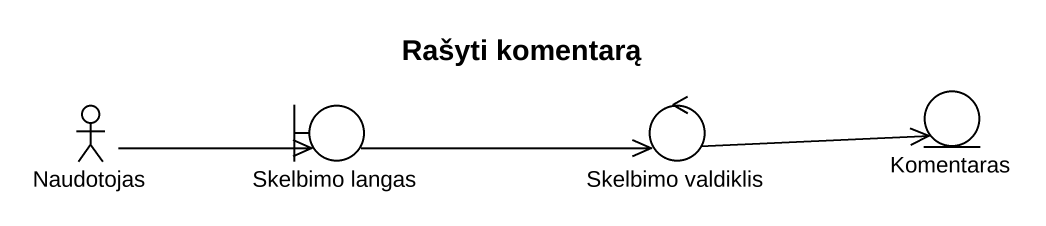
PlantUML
@startuml
title Rašyti komentarą
actor Naudotojas
boundary "Skelbimo langas" as Skelbimo_langas
control "Skelbimo valdiklis" as Skelbimo_valdiklis
entity Komentaras
Naudotojas -right-> Skelbimo_langas
Skelbimo_langas -right-> Skelbimo_valdiklis
Skelbimo_valdiklis -right-> Komentaras
@enduml
